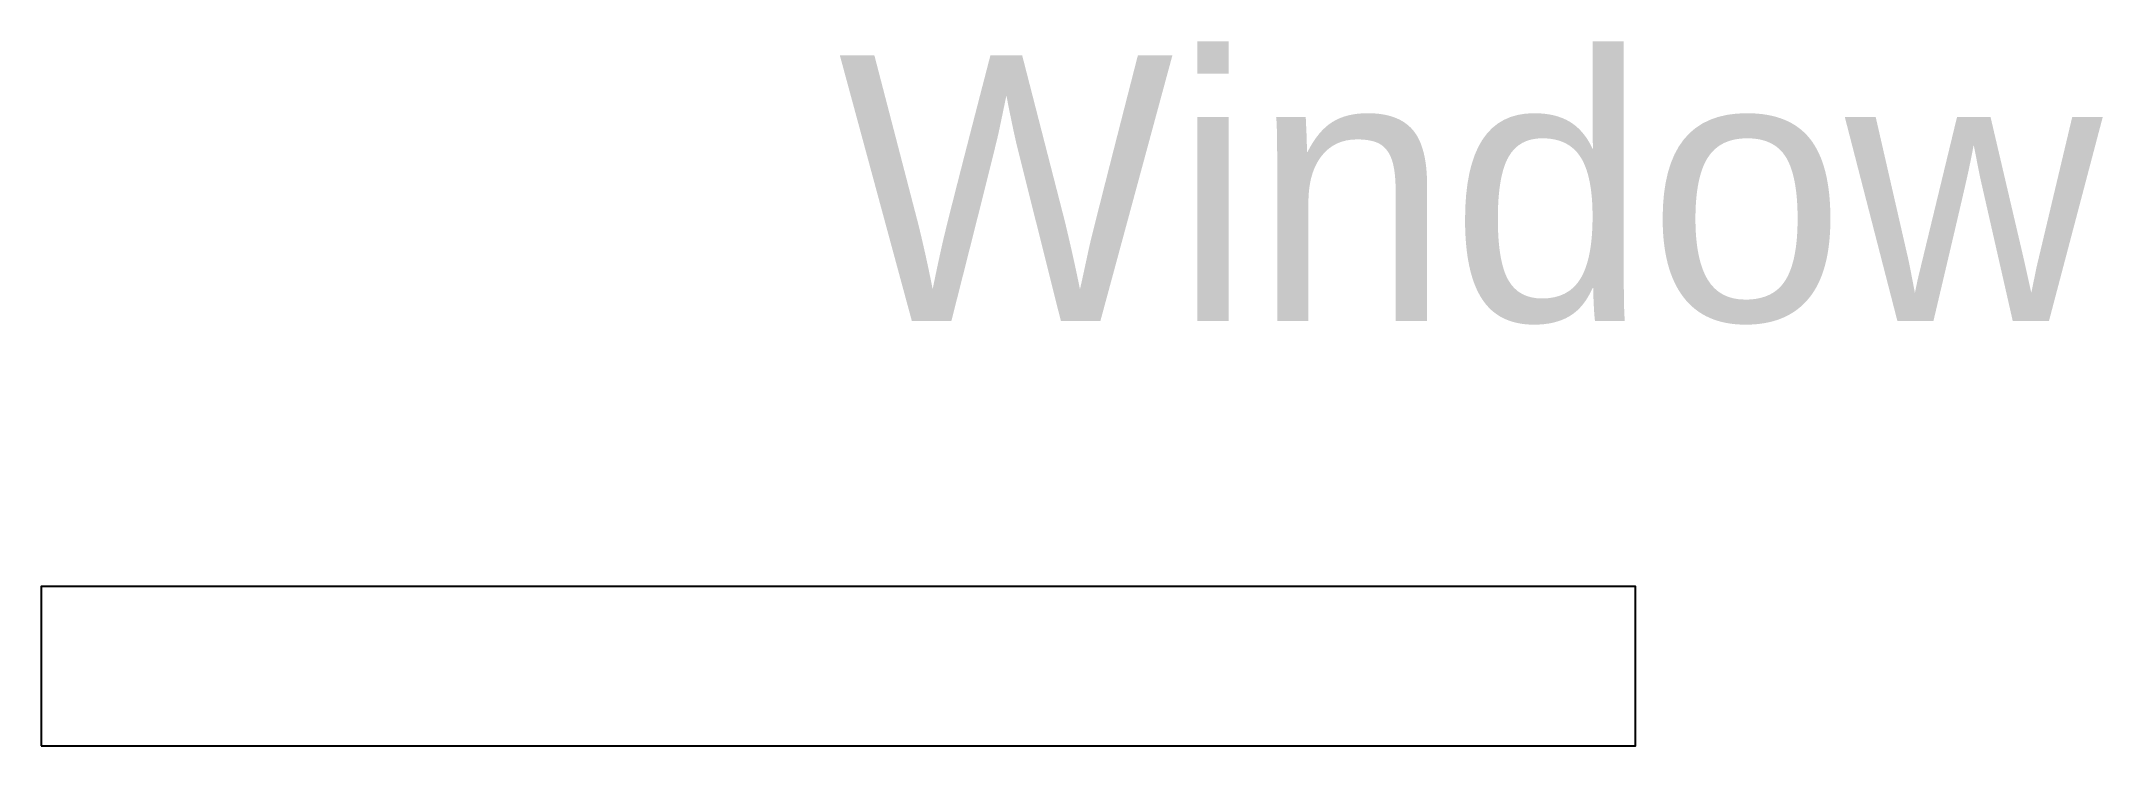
# Model space of a CAD drawing. Header units: metres. Extents: x 32 to 33.94, y 15 to 15.66.
import ezdxf

# ---------------------------------------------------------------- set-up
doc = ezdxf.new("R2010")
doc.units = ezdxf.units.M

msp = doc.modelspace()

# ---------------------------------------------------------------- linework, layer by layer
msp.add_lwpolyline([(32, 15), (33.5, 15), (33.5, 15.15), (32, 15.15), (32, 15)], close=True)

# ---------------------------------------------------------------- texts
msp.add_text('Window', height=0.25).set_placement((32.75, 15.4))

doc.saveas('drawing.dxf')
